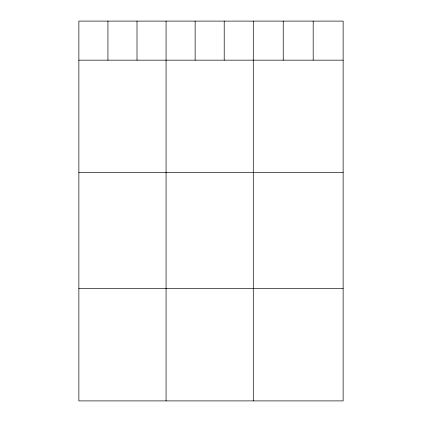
<?xml version="1.0" encoding="UTF-8"?>
<svg xmlns="http://www.w3.org/2000/svg" width="422" height="422" viewBox="0 0 422 422"><rect width="100%" height="100%" fill="white"/><g stroke="black" fill="none" stroke-linecap="round" stroke-linejoin="round"><path stroke-width="0.63" d="M343.133 60.161L343.133 400.9L78.867 400.9L78.867 21.1L343.133 21.1L343.133 60.161L78.867 60.161M78.867 172.609L343.133 172.609M78.867 288.458L343.133 288.458M313.182 21.1L313.182 60.161M283.231 21.1L283.231 60.161M253.284 21.1L253.284 400.9M224.214 21.1L224.214 60.161M195.143 21.1L195.143 60.161M166.073 21.1L166.073 400.9M137.008 21.1L137.008 60.161M107.937 21.1L107.937 60.161"/></g></svg>
